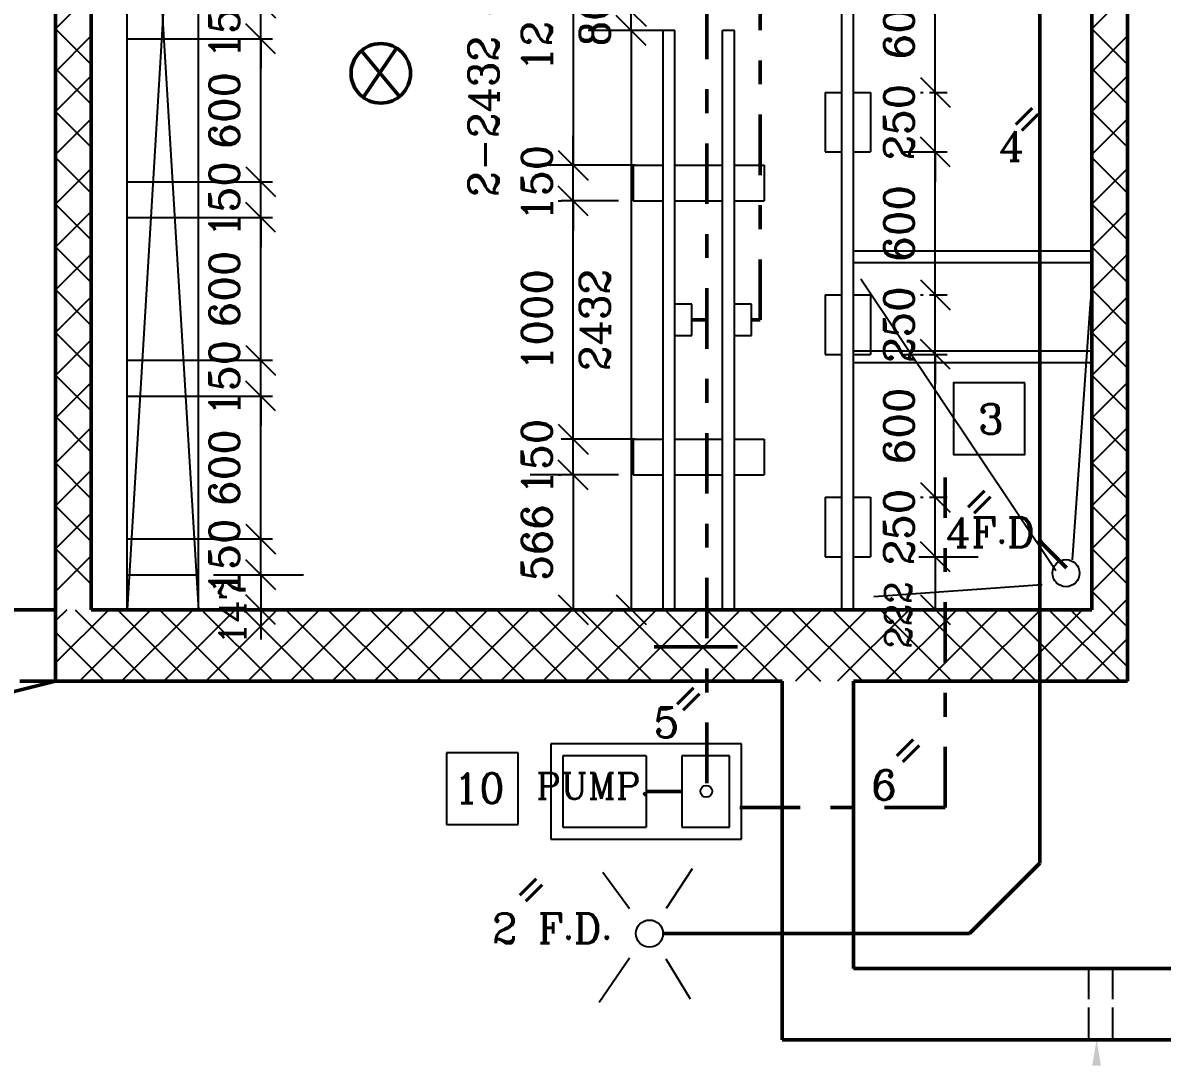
# Model space of a CAD drawing. Header units: inches. Extents: x 14.4 to 65.9, y 4.3 to 68.5.
# Drawn here: x 39.056 to 43.839, y 43.684 to 48.04 of the extents above; entities that cross this region are included whole.
import ezdxf

# ---------------------------------------------------------------- set-up
doc = ezdxf.new("R2010")
doc.units = ezdxf.units.IN
doc.header["$MEASUREMENT"] = 0
doc.linetypes.add('DASHDOT', pattern=[25.4, 12.7, -6.35, 0, -6.35])
for name, color, linetype, lineweight in [('DIMEN', 5, 'Continuous', 25), ('STRUC', 3, 'Continuous', 50), ('UNITS', 7, 'Continuous', 25)]:
    doc.layers.add(name, color=color, linetype=linetype, lineweight=lineweight)
doc.styles.add('ROMANC', font='romanc')
doc.dimstyles.get("Standard").update_dxf_attribs({"dimtxt": 0.125, "dimasz": 0.125, "dimexe": 0.18, "dimexo": 0.0625, "dimgap": 0.09, "dimtad": 1, "dimdec": 4, "dimzin": 0, "dimdsep": 46, "dimtxsty": 'ROMANC', "dimblk": 'OBLIQUE', "dimcen": 0.09, "dimadec": 0, "dimazin": 0, "dimtfac": 1, "dimtdec": 4, "dimtofl": 0, "dimtmove": 0, "dimatfit": 3, "dimfxl": 1, "dimtolj": 1, "dimtzin": 0, "dimarcsym": 1})
doc.dimstyles.new('STATION', dxfattribs={"dimtxt": 0.125, "dimasz": 0.125, "dimexe": 0.18, "dimexo": 0.0625, "dimgap": 0.09, "dimtad": 1, "dimtoh": 1, "dimdec": 4, "dimzin": 0, "dimdsep": 46, "dimtxsty": 'Standard', "dimcen": 0.09, "dimadec": 0, "dimazin": 0, "dimtfac": 1, "dimtdec": 4, "dimtofl": 0, "dimtmove": 2, "dimatfit": 3, "dimfxl": 1, "dimtolj": 1, "dimtzin": 0, "dimarcsym": 0})

# ---------------------------------------------------------------- blocks, each defined once
blk = doc.blocks.new('_Oblique')
at = {"layer": 'STRUC', "color": 0, "lineweight": -2}
blk.add_line((-0.5, -0.5), (0.5, 0.5), dxfattribs=at)
blk = doc.blocks.new('*D45')
at = {"layer": 'DIMEN', "color": 0, "lineweight": -2, "transparency": 16777216}
for p, q in [((40.0546, 48.1224), (40.0546, 48.2474)), ((39.7936, 48.1224), (40.1046, 48.1224)), ((40.0546, 47.9724), (40.0546, 48.1224)), ((39.9921, 47.9724), (40.0046, 47.9724)), ((40.0546, 47.9724), (40.0546, 47.8474))]:
    blk.add_line(p, q, dxfattribs=at)
at = {"layer": 'DIMEN', "color": 0, "lineweight": -2, "transparency": 16777216, "xscale": 0.125, "yscale": 0.125, "zscale": 0.125}
for p, rotation in [((40.0546, 48.1224), 270), ((40.0546, 47.9724), 90)]:
    blk.add_blockref('_Oblique', p, dxfattribs=dict(at, rotation=rotation))
at = {"layer": 'DIMEN', "color": 0, "transparency": 16777216, "insert": (39.9021, 48.0474), "char_height": 0.125, "attachment_point": 5, "rotation": 90, "style": 'ROMANC'}
blk.add_mtext('\\A1;150', dxfattribs=at)
blk = doc.blocks.new('*D47')
at = {"layer": 'DIMEN', "color": 0, "lineweight": -2, "transparency": 16777216}
for p, q in [((40.0546, 47.3724), (40.0546, 47.4974)), ((39.7936, 47.3724), (40.1046, 47.3724)), ((40.0546, 47.2224), (40.0546, 47.3724)), ((39.9921, 47.2224), (40.0046, 47.2224)), ((40.0546, 47.2224), (40.0546, 47.0974))]:
    blk.add_line(p, q, dxfattribs=at)
at = {"layer": 'DIMEN', "color": 0, "lineweight": -2, "transparency": 16777216, "xscale": 0.125, "yscale": 0.125, "zscale": 0.125}
for p, rotation in [((40.0546, 47.3724), 270), ((40.0546, 47.2224), 90)]:
    blk.add_blockref('_Oblique', p, dxfattribs=dict(at, rotation=rotation))
at = {"layer": 'DIMEN', "color": 0, "transparency": 16777216, "insert": (39.9021, 47.2974), "char_height": 0.125, "attachment_point": 5, "rotation": 90, "style": 'ROMANC'}
blk.add_mtext('\\A1;150', dxfattribs=at)
blk = doc.blocks.new('*D48')
at = {"layer": 'DIMEN', "color": 0, "lineweight": -2, "transparency": 16777216}
for p, q in [((39.7936, 47.9724), (40.1046, 47.9724)), ((40.0546, 47.3724), (40.0546, 47.9724)), ((39.9921, 47.3724), (40.0046, 47.3724))]:
    blk.add_line(p, q, dxfattribs=at)
at = {"layer": 'DIMEN', "color": 0, "lineweight": -2, "transparency": 16777216, "xscale": 0.125, "yscale": 0.125, "zscale": 0.125}
for p, rotation in [((40.0546, 47.9724), 90), ((40.0546, 47.3724), 270)]:
    blk.add_blockref('_Oblique', p, dxfattribs=dict(at, rotation=rotation))
at = {"layer": 'DIMEN', "color": 0, "transparency": 16777216, "insert": (39.9021, 47.6724), "char_height": 0.125, "attachment_point": 5, "rotation": 90, "style": 'ROMANC'}
blk.add_mtext('\\A1;600', dxfattribs=at)
blk = doc.blocks.new('*D49')
at = {"layer": 'DIMEN', "color": 0, "lineweight": -2, "transparency": 16777216}
for p, q in [((40.0546, 46.6224), (40.0546, 46.7474)), ((39.7936, 46.6224), (40.1046, 46.6224)), ((40.0546, 46.4724), (40.0546, 46.6224)), ((39.9921, 46.4724), (40.0046, 46.4724)), ((40.0546, 46.4724), (40.0546, 46.3474))]:
    blk.add_line(p, q, dxfattribs=at)
at = {"layer": 'DIMEN', "color": 0, "lineweight": -2, "transparency": 16777216, "xscale": 0.125, "yscale": 0.125, "zscale": 0.125}
for p, rotation in [((40.0546, 46.6224), 270), ((40.0546, 46.4724), 90)]:
    blk.add_blockref('_Oblique', p, dxfattribs=dict(at, rotation=rotation))
at = {"layer": 'DIMEN', "color": 0, "transparency": 16777216, "insert": (39.9021, 46.5474), "char_height": 0.125, "attachment_point": 5, "rotation": 90, "style": 'ROMANC'}
blk.add_mtext('\\A1;150', dxfattribs=at)
blk = doc.blocks.new('*D50')
at = {"layer": 'DIMEN', "color": 0, "lineweight": -2, "transparency": 16777216}
for p, q in [((39.7936, 47.2224), (40.1046, 47.2224)), ((40.0546, 46.6224), (40.0546, 47.2224)), ((39.9921, 46.6224), (40.0046, 46.6224))]:
    blk.add_line(p, q, dxfattribs=at)
at = {"layer": 'DIMEN', "color": 0, "lineweight": -2, "transparency": 16777216, "xscale": 0.125, "yscale": 0.125, "zscale": 0.125}
for p, rotation in [((40.0546, 47.2224), 90), ((40.0546, 46.6224), 270)]:
    blk.add_blockref('_Oblique', p, dxfattribs=dict(at, rotation=rotation))
at = {"layer": 'DIMEN', "color": 0, "transparency": 16777216, "insert": (39.9021, 46.9224), "char_height": 0.125, "attachment_point": 5, "rotation": 90, "style": 'ROMANC'}
blk.add_mtext('\\A1;600', dxfattribs=at)
blk = doc.blocks.new('*D51')
at = {"layer": 'DIMEN', "color": 0, "lineweight": -2, "transparency": 16777216}
for p, q in [((40.0546, 45.8724), (40.0546, 45.9974)), ((39.7936, 45.8724), (40.1046, 45.8724)), ((40.0546, 45.7224), (40.0546, 45.8724)), ((39.9921, 45.7224), (40.0046, 45.7224)), ((40.0546, 45.7224), (40.0546, 45.5974))]:
    blk.add_line(p, q, dxfattribs=at)
at = {"layer": 'DIMEN', "color": 0, "lineweight": -2, "transparency": 16777216, "xscale": 0.125, "yscale": 0.125, "zscale": 0.125}
for p, rotation in [((40.0546, 45.8724), 270), ((40.0546, 45.7224), 90)]:
    blk.add_blockref('_Oblique', p, dxfattribs=dict(at, rotation=rotation))
at = {"layer": 'DIMEN', "color": 0, "transparency": 16777216, "insert": (39.9021, 45.7974), "char_height": 0.125, "attachment_point": 5, "rotation": 90, "style": 'ROMANC'}
blk.add_mtext('\\A1;150', dxfattribs=at)
blk = doc.blocks.new('*D52')
at = {"layer": 'DIMEN', "color": 0, "lineweight": -2, "transparency": 16777216}
for p, q in [((39.7936, 46.4724), (40.1046, 46.4724)), ((40.0546, 45.8724), (40.0546, 46.4724)), ((39.9921, 45.8724), (40.0046, 45.8724))]:
    blk.add_line(p, q, dxfattribs=at)
at = {"layer": 'DIMEN', "color": 0, "lineweight": -2, "transparency": 16777216, "xscale": 0.125, "yscale": 0.125, "zscale": 0.125}
for p, rotation in [((40.0546, 46.4724), 90), ((40.0546, 45.8724), 270)]:
    blk.add_blockref('_Oblique', p, dxfattribs=dict(at, rotation=rotation))
at = {"layer": 'DIMEN', "color": 0, "transparency": 16777216, "insert": (39.9021, 46.1724), "char_height": 0.125, "attachment_point": 5, "rotation": 90, "style": 'ROMANC'}
blk.add_mtext('\\A1;600', dxfattribs=at)
blk = doc.blocks.new('*D53')
at = {"layer": 'DIMEN', "color": 0, "lineweight": -2, "transparency": 16777216}
for p, q in [((40.0546, 45.7224), (40.0546, 45.8474)), ((39.8561, 45.7224), (40.2346, 45.7224)), ((40.0546, 45.7224), (40.0546, 45.5754)), ((39.8561, 45.5754), (40.2346, 45.5754)), ((40.0546, 45.5754), (40.0546, 45.4504))]:
    blk.add_line(p, q, dxfattribs=at)
at = {"layer": 'DIMEN', "color": 0, "lineweight": -2, "transparency": 16777216, "xscale": 0.125, "yscale": 0.125, "zscale": 0.125}
for p, rotation in [((40.0546, 45.7224), 270), ((40.0546, 45.5754), 90)]:
    blk.add_blockref('_Oblique', p, dxfattribs=dict(at, rotation=rotation))
blk = doc.blocks.new('*D58')
at = {"layer": 'DIMEN', "color": 0, "lineweight": -2, "transparency": 16777216}
for p, q in [((42.754, 48.3474), (42.936, 48.3474)), ((42.886, 47.7474), (42.886, 48.3474)), ((42.8235, 47.7474), (42.836, 47.7474))]:
    blk.add_line(p, q, dxfattribs=at)
at = {"layer": 'DIMEN', "color": 0, "lineweight": -2, "transparency": 16777216, "xscale": 0.125, "yscale": 0.125, "zscale": 0.125}
for p, rotation in [((42.886, 48.3474), 90), ((42.886, 47.7474), 270)]:
    blk.add_blockref('_Oblique', p, dxfattribs=dict(at, rotation=rotation))
at = {"layer": 'DIMEN', "color": 0, "transparency": 16777216, "insert": (42.7335, 48.0474), "char_height": 0.125, "attachment_point": 5, "rotation": 90, "style": 'ROMANC'}
blk.add_mtext('\\A1;600', dxfattribs=at)
blk = doc.blocks.new('*D60')
at = {"layer": 'DIMEN', "color": 0, "lineweight": -2, "transparency": 16777216}
for p, q in [((42.754, 47.4974), (42.936, 47.4974)), ((42.886, 46.8974), (42.886, 47.4974)), ((42.8235, 46.8974), (42.836, 46.8974))]:
    blk.add_line(p, q, dxfattribs=at)
at = {"layer": 'DIMEN', "color": 0, "lineweight": -2, "transparency": 16777216, "xscale": 0.125, "yscale": 0.125, "zscale": 0.125}
for p, rotation in [((42.886, 47.4974), 90), ((42.886, 46.8974), 270)]:
    blk.add_blockref('_Oblique', p, dxfattribs=dict(at, rotation=rotation))
at = {"layer": 'DIMEN', "color": 0, "transparency": 16777216, "insert": (42.7335, 47.1974), "char_height": 0.125, "attachment_point": 5, "rotation": 90, "style": 'ROMANC'}
blk.add_mtext('\\A1;600', dxfattribs=at)
blk = doc.blocks.new('*D61')
at = {"layer": 'DIMEN', "color": 0, "lineweight": -2, "transparency": 16777216}
for p, q in [((42.886, 47.7474), (42.886, 47.8724)), ((42.8623, 47.7474), (42.936, 47.7474)), ((42.886, 47.4974), (42.886, 47.7474)), ((42.8235, 47.4974), (42.836, 47.4974)), ((42.886, 47.4974), (42.886, 47.3724))]:
    blk.add_line(p, q, dxfattribs=at)
at = {"layer": 'DIMEN', "color": 0, "lineweight": -2, "transparency": 16777216, "xscale": 0.125, "yscale": 0.125, "zscale": 0.125}
for p, rotation in [((42.886, 47.7474), 270), ((42.886, 47.4974), 90)]:
    blk.add_blockref('_Oblique', p, dxfattribs=dict(at, rotation=rotation))
at = {"layer": 'DIMEN', "color": 0, "transparency": 16777216, "insert": (42.7335, 47.6224), "char_height": 0.125, "attachment_point": 5, "rotation": 90, "style": 'ROMANC'}
blk.add_mtext('\\A1;250', dxfattribs=at)
blk = doc.blocks.new('*D62')
at = {"layer": 'DIMEN', "color": 0, "lineweight": -2, "transparency": 16777216}
for p, q in [((42.754, 46.6474), (42.936, 46.6474)), ((42.886, 46.0474), (42.886, 46.6474)), ((42.8235, 46.0474), (42.836, 46.0474))]:
    blk.add_line(p, q, dxfattribs=at)
at = {"layer": 'DIMEN', "color": 0, "lineweight": -2, "transparency": 16777216, "xscale": 0.125, "yscale": 0.125, "zscale": 0.125}
for p, rotation in [((42.886, 46.6474), 90), ((42.886, 46.0474), 270)]:
    blk.add_blockref('_Oblique', p, dxfattribs=dict(at, rotation=rotation))
at = {"layer": 'DIMEN', "color": 0, "transparency": 16777216, "insert": (42.7335, 46.3474), "char_height": 0.125, "attachment_point": 5, "rotation": 90, "style": 'ROMANC'}
blk.add_mtext('\\A1;600', dxfattribs=at)
blk = doc.blocks.new('*D63')
at = {"layer": 'DIMEN', "color": 0, "lineweight": -2, "transparency": 16777216}
for p, q in [((42.886, 46.8974), (42.886, 47.0224)), ((42.8623, 46.8974), (42.936, 46.8974)), ((42.886, 46.6474), (42.886, 46.8974)), ((42.8235, 46.6474), (42.836, 46.6474)), ((42.886, 46.6474), (42.886, 46.5224))]:
    blk.add_line(p, q, dxfattribs=at)
at = {"layer": 'DIMEN', "color": 0, "lineweight": -2, "transparency": 16777216, "xscale": 0.125, "yscale": 0.125, "zscale": 0.125}
for p, rotation in [((42.886, 46.8974), 270), ((42.886, 46.6474), 90)]:
    blk.add_blockref('_Oblique', p, dxfattribs=dict(at, rotation=rotation))
at = {"layer": 'DIMEN', "color": 0, "transparency": 16777216, "insert": (42.7335, 46.7724), "char_height": 0.125, "attachment_point": 5, "rotation": 90, "style": 'ROMANC'}
blk.add_mtext('\\A1;250', dxfattribs=at)
blk = doc.blocks.new('*D64')
at = {"layer": 'DIMEN', "color": 0, "lineweight": -2, "transparency": 16777216}
for p, q in [((42.886, 46.0474), (42.886, 46.1724)), ((42.8623, 46.0474), (42.936, 46.0474)), ((42.886, 45.7974), (42.886, 46.0474)), ((42.8235, 45.7974), (42.836, 45.7974)), ((42.886, 45.7974), (42.886, 45.6724))]:
    blk.add_line(p, q, dxfattribs=at)
at = {"layer": 'DIMEN', "color": 0, "lineweight": -2, "transparency": 16777216, "xscale": 0.125, "yscale": 0.125, "zscale": 0.125}
for p, rotation in [((42.886, 46.0474), 270), ((42.886, 45.7974), 90)]:
    blk.add_blockref('_Oblique', p, dxfattribs=dict(at, rotation=rotation))
at = {"layer": 'DIMEN', "color": 0, "transparency": 16777216, "insert": (42.7335, 45.9224), "char_height": 0.125, "attachment_point": 5, "rotation": 90, "style": 'ROMANC'}
blk.add_mtext('\\A1;250', dxfattribs=at)
blk = doc.blocks.new('*D66')
at = {"layer": 'DIMEN', "color": 0, "lineweight": -2, "transparency": 16777216}
for p, q in [((42.8165, 45.7974), (43.066, 45.7974)), ((42.886, 45.7974), (42.886, 45.5754)), ((42.7465, 45.5754), (43.066, 45.5754))]:
    blk.add_line(p, q, dxfattribs=at)
at = {"layer": 'DIMEN', "color": 0, "lineweight": -2, "transparency": 16777216, "xscale": 0.125, "yscale": 0.125, "zscale": 0.125}
for p, rotation in [((42.886, 45.7974), 90), ((42.886, 45.5754), 270)]:
    blk.add_blockref('_Oblique', p, dxfattribs=dict(at, rotation=rotation))
blk = doc.blocks.new('*D67')
at = {"layer": 'DIMEN', "color": 0, "lineweight": -2, "transparency": 16777216}
for p, q in [((41.5561, 47.2914), (41.3163, 47.2914)), ((41.3663, 46.2914), (41.3663, 47.2914)), ((41.5561, 46.2914), (41.3163, 46.2914))]:
    blk.add_line(p, q, dxfattribs=at)
at = {"layer": 'DIMEN', "color": 0, "lineweight": -2, "transparency": 16777216, "xscale": 0.125, "yscale": 0.125, "zscale": 0.125}
for p, rotation in [((41.3663, 47.2914), 90), ((41.3663, 46.2914), 270)]:
    blk.add_blockref('_Oblique', p, dxfattribs=dict(at, rotation=rotation))
at = {"layer": 'DIMEN', "color": 0, "transparency": 16777216, "insert": (41.2138, 46.7914), "char_height": 0.125, "attachment_point": 5, "rotation": 90, "style": 'ROMANC'}
blk.add_mtext('\\A1;1000', dxfattribs=at)
blk = doc.blocks.new('*D69')
at = {"layer": 'DIMEN', "color": 0, "lineweight": -2, "transparency": 16777216}
for p, q in [((41.3663, 47.4414), (41.3663, 47.5664)), ((41.6272, 47.4414), (41.3163, 47.4414)), ((41.3663, 47.2914), (41.3663, 47.4414)), ((41.3038, 47.2914), (41.3163, 47.2914)), ((41.3663, 47.2914), (41.3663, 47.1664))]:
    blk.add_line(p, q, dxfattribs=at)
at = {"layer": 'DIMEN', "color": 0, "lineweight": -2, "transparency": 16777216, "xscale": 0.125, "yscale": 0.125, "zscale": 0.125}
for p, rotation in [((41.3663, 47.4414), 270), ((41.3663, 47.2914), 90)]:
    blk.add_blockref('_Oblique', p, dxfattribs=dict(at, rotation=rotation))
at = {"layer": 'DIMEN', "color": 0, "transparency": 16777216, "insert": (41.2138, 47.3664), "char_height": 0.125, "attachment_point": 5, "rotation": 90, "style": 'ROMANC'}
blk.add_mtext('\\A1;150', dxfattribs=at)
blk = doc.blocks.new('*D70')
at = {"layer": 'DIMEN', "color": 0, "lineweight": -2, "transparency": 16777216}
for p, q in [((41.3663, 46.2914), (41.3663, 46.4164)), ((41.6272, 46.2914), (41.3163, 46.2914)), ((41.3663, 46.1414), (41.3663, 46.2914)), ((41.3038, 46.1414), (41.3163, 46.1414)), ((41.3663, 46.1414), (41.3663, 46.0164))]:
    blk.add_line(p, q, dxfattribs=at)
at = {"layer": 'DIMEN', "color": 0, "lineweight": -2, "transparency": 16777216, "xscale": 0.125, "yscale": 0.125, "zscale": 0.125}
for p, rotation in [((41.3663, 46.2914), 270), ((41.3663, 46.1414), 90)]:
    blk.add_blockref('_Oblique', p, dxfattribs=dict(at, rotation=rotation))
at = {"layer": 'DIMEN', "color": 0, "transparency": 16777216, "insert": (41.2138, 46.2164), "char_height": 0.125, "attachment_point": 5, "rotation": 90, "style": 'ROMANC'}
blk.add_mtext('\\A1;150', dxfattribs=at)
blk = doc.blocks.new('*D72')
at = {"layer": 'DIMEN', "color": 0, "lineweight": -2, "transparency": 16777216}
for p, q in [((41.5561, 46.1414), (41.1863, 46.1414)), ((41.3663, 46.1414), (41.3663, 45.5754)), ((41.4455, 45.5754), (41.1863, 45.5754))]:
    blk.add_line(p, q, dxfattribs=at)
at = {"layer": 'DIMEN', "color": 0, "lineweight": -2, "transparency": 16777216, "xscale": 0.125, "yscale": 0.125, "zscale": 0.125}
for p, rotation in [((41.3663, 46.1414), 90), ((41.3663, 45.5754), 270)]:
    blk.add_blockref('_Oblique', p, dxfattribs=dict(at, rotation=rotation))
at = {"layer": 'DIMEN', "color": 0, "transparency": 16777216, "insert": (41.2138, 45.8584), "char_height": 0.125, "attachment_point": 5, "rotation": 90, "style": 'ROMANC'}
blk.add_mtext('\\A1;566', dxfattribs=at)
blk = doc.blocks.new('*D77')
at = {"layer": 'DIMEN', "color": 0, "lineweight": -2, "transparency": 16777216}
for p, q in [((41.5561, 48.6534), (41.1863, 48.6534)), ((41.3663, 48.6534), (41.3663, 47.4414)), ((41.5561, 47.4414), (41.1863, 47.4414))]:
    blk.add_line(p, q, dxfattribs=at)
at = {"layer": 'DIMEN', "color": 0, "lineweight": -2, "transparency": 16777216, "xscale": 0.125, "yscale": 0.125, "zscale": 0.125}
for p, rotation in [((41.3663, 48.6534), 90), ((41.3663, 47.4414), 270)]:
    blk.add_blockref('_Oblique', p, dxfattribs=dict(at, rotation=rotation))
at = {"layer": 'DIMEN', "color": 0, "transparency": 16777216, "insert": (41.2138, 48.0474), "char_height": 0.125, "attachment_point": 5, "rotation": 90, "style": 'ROMANC'}
blk.add_mtext('\\A1;1212', dxfattribs=at)
blk = doc.blocks.new('*D78')
at = {"layer": 'DIMEN', "color": 0, "lineweight": -2, "transparency": 16777216}
for p, q in [((41.7436, 50.5194), (41.4297, 50.5194)), ((41.6097, 50.5194), (41.6097, 48.0874)), ((41.7436, 48.0874), (41.4297, 48.0874))]:
    blk.add_line(p, q, dxfattribs=at)
at = {"layer": 'DIMEN', "color": 0, "lineweight": -2, "transparency": 16777216, "xscale": 0.125, "yscale": 0.125, "zscale": 0.125}
for p, rotation in [((41.6097, 50.5194), 90), ((41.6097, 48.0874), 270)]:
    blk.add_blockref('_Oblique', p, dxfattribs=dict(at, rotation=rotation))
at = {"layer": 'DIMEN', "color": 0, "transparency": 16777216, "insert": (41.4572, 49.3034), "char_height": 0.125, "attachment_point": 5, "rotation": 90, "style": 'ROMANC'}
blk.add_mtext('\\A1;2432', dxfattribs=at)
blk = doc.blocks.new('*D73')
at = {"layer": 'DIMEN', "color": 0, "lineweight": -2, "transparency": 16777216}
for p, q in [((41.7436, 48.0074), (41.4297, 48.0074)), ((41.6097, 48.0074), (41.6097, 45.5754)), ((41.7436, 45.5754), (41.4297, 45.5754))]:
    blk.add_line(p, q, dxfattribs=at)
at = {"layer": 'DIMEN', "color": 0, "lineweight": -2, "transparency": 16777216, "xscale": 0.125, "yscale": 0.125, "zscale": 0.125}
for p, rotation in [((41.6097, 48.0074), 90), ((41.6097, 45.5754), 270)]:
    blk.add_blockref('_Oblique', p, dxfattribs=dict(at, rotation=rotation))
at = {"layer": 'DIMEN', "color": 0, "transparency": 16777216, "insert": (41.4572, 46.7914), "char_height": 0.125, "attachment_point": 5, "rotation": 90, "style": 'ROMANC'}
blk.add_mtext('\\A1;2432', dxfattribs=at)
blk = doc.blocks.new('*D74')
at = {"layer": 'DIMEN', "color": 0, "lineweight": -2, "transparency": 16777216}
for p, q in [((41.6097, 48.0874), (41.6097, 48.2124)), ((41.5472, 48.0874), (41.4297, 48.0874)), ((41.6097, 48.0074), (41.6097, 48.0874)), ((41.5472, 48.0074), (41.4297, 48.0074)), ((41.6097, 48.0074), (41.6097, 47.8824))]:
    blk.add_line(p, q, dxfattribs=at)
at = {"layer": 'DIMEN', "color": 0, "lineweight": -2, "transparency": 16777216, "xscale": 0.125, "yscale": 0.125, "zscale": 0.125}
for p, rotation in [((41.6097, 48.0874), 270), ((41.6097, 48.0074), 90)]:
    blk.add_blockref('_Oblique', p, dxfattribs=dict(at, rotation=rotation))
at = {"layer": 'DIMEN', "color": 0, "transparency": 16777216, "insert": (41.4572, 48.0474), "char_height": 0.125, "attachment_point": 5, "rotation": 90, "style": 'ROMANC'}
blk.add_mtext('\\A1;80', dxfattribs=at)

msp = doc.modelspace()

# ---------------------------------------------------------------- linework, layer by layer
for p, q in [((41.13492, 44.97417), (40.83492, 44.97417)), ((40.83492, 44.97417), (40.83492, 44.67417)), ((41.13492, 44.67417), (41.13492, 44.97417)), ((40.83492, 44.67417), (41.13492, 44.67417))]:
    msp.add_line(p, q)
at = {"layer": 'DIMEN'}
for p, q in [((43.5294, 44.06941), (43.5294, 43.93994)), ((43.6294, 44.06941), (43.6294, 43.93994)), ((43.5294, 43.90529), (43.5294, 43.76941)), ((43.6294, 43.90529), (43.6294, 43.76941))]:
    msp.add_line(p, q, dxfattribs=at)
at = {"layer": 'DIMEN', "color": 5}
msp.add_solid([(43.54489, 43.66091), (43.58155, 43.66091), (43.56322, 43.77091)], dxfattribs=at)
at = {"layer": 'STRUC'}
for p, q in [((39.1936, 45.57541), (39.1936, 50.51941)), ((39.3436, 45.57541), (39.3436, 50.51941)), ((43.5436, 45.57541), (43.5436, 50.51941)), ((43.6936, 45.27541), (43.6936, 50.51941)), ((41.86463, 46.79244), (41.92759, 46.79244)), ((42.15108, 46.79244), (42.11463, 46.79244)), ((33.3936, 45.57541), (39.1936, 45.57541)), ((39.3436, 45.57541), (43.5436, 45.57541)), ((42.0567, 45.42007), (41.7067, 45.42007)), ((39.1936, 45.27541), (38.31386, 45.05539)), ((39.0436, 45.27541), (42.2436, 45.27541)), ((42.2436, 45.27541), (42.2436, 43.76941)), ((42.5436, 45.27541), (42.5436, 44.06941)), ((42.5436, 45.27541), (43.6936, 45.27541)), ((42.5436, 44.06941), (45.0436, 44.06941)), ((42.2436, 43.76941), (47.8436, 43.76941))]:
    msp.add_line(p, q, dxfattribs=at)
at = {"layer": 'STRUC', "linetype": 'DASHDOT', "ltscale": 0.02}
for p, q in [((41.92759, 44.84722), (41.92759, 49.30444)), ((42.15108, 46.79244), (42.15108, 49.30444)), ((42.92718, 44.74524), (42.92718, 46.13066)), ((42.92718, 44.74524), (41.94565, 44.74524))]:
    msp.add_line(p, q, dxfattribs=at)
at = {"layer": 'STRUC', "linetype": 'Continuous'}
msp.add_line((39.1936, 45.27541), (39.1936, 45.57541), dxfattribs=at)
at = {"layer": 'STRUC', "linetype": 'Continuous', "lineweight": 50, "ltscale": 0.02}
msp.add_line((43.03033, 44.2166), (41.74329, 44.2166), dxfattribs=at)
at = {"layer": 'UNITS', "color": 3, "lineweight": 50}
for p, q in [((43.3254, 51.83686), (43.3254, 44.51168)), ((40.47722, 47.9221), (40.6371, 47.72996)), ((40.62521, 47.93327), (40.48531, 47.72625)), ((43.43703, 45.75097), (43.3254, 45.86259)), ((41.67299, 44.81178), (41.82299, 44.81178)), ((43.03033, 44.2166), (43.3254, 44.51168))]:
    msp.add_line(p, q, dxfattribs=at)
at = {"layer": 'UNITS'}
for p, q in [((39.4936, 45.57541), (39.4936, 50.51941)), ((39.7936, 50.51941), (39.4936, 45.57541)), ((39.4936, 50.51941), (39.7936, 45.57541)), ((39.4936, 50.51941), (39.7936, 45.57541)), ((39.7936, 50.51941), (39.4936, 45.57541)), ((39.7936, 45.57541), (39.7936, 50.51941)), ((42.4936, 45.57541), (42.4936, 50.51941)), ((42.4936, 45.57541), (42.4936, 50.51941)), ((42.5436, 45.57541), (42.5436, 50.51941)), ((39.4936, 47.97241), (39.7936, 47.97241)), ((41.7936, 48.00741), (41.7436, 48.00741)), ((41.7436, 45.57541), (41.7436, 48.00741)), ((41.7936, 45.57541), (41.7936, 48.00741)), ((42.0436, 48.00741), (41.9936, 48.00741)), ((41.9936, 45.57541), (41.9936, 48.00741)), ((42.0436, 45.57541), (42.0436, 48.00741)), ((42.4236, 47.74741), (42.4236, 47.49741)), ((42.4236, 47.74741), (42.4936, 47.74741)), ((42.5436, 47.74741), (42.6136, 47.74741)), ((42.6136, 47.74741), (42.6136, 47.49741)), ((42.4236, 47.49741), (42.4936, 47.49741)), ((42.5436, 47.49741), (42.6136, 47.49741)), ((41.6186, 47.44141), (41.6186, 47.29141)), ((41.6186, 47.44141), (41.7436, 47.44141)), ((41.7936, 47.44141), (41.9936, 47.44141)), ((42.0436, 47.44141), (42.1686, 47.44141)), ((42.1686, 47.44141), (42.1686, 47.29141)), ((39.4936, 47.37241), (39.7936, 47.37241)), ((41.6186, 47.29141), (41.7436, 47.29141)), ((41.7936, 47.29141), (41.9936, 47.29141)), ((42.0436, 47.29141), (42.1686, 47.29141)), ((39.4936, 47.22241), (39.7936, 47.22241)), ((43.5436, 47.08141), (42.5436, 47.08141)), ((43.5436, 47.03141), (42.5436, 47.03141)), ((42.4236, 46.89741), (42.4236, 46.64741)), ((42.4236, 46.89741), (42.4936, 46.89741)), ((42.5436, 46.89741), (42.6136, 46.89741)), ((42.6136, 46.89741), (42.6136, 46.64741)), ((41.86463, 46.85833), (41.7936, 46.85833)), ((41.86463, 46.72655), (41.86463, 46.85833)), ((42.11463, 46.85833), (42.0436, 46.85833)), ((42.11463, 46.72655), (42.11463, 46.85833)), ((41.7936, 46.72655), (41.86463, 46.72655)), ((42.0436, 46.72655), (42.11463, 46.72655)), ((42.4236, 46.64741), (42.4936, 46.64741)), ((43.5436, 46.66135), (42.5436, 46.66135)), ((42.5436, 46.64741), (42.6136, 46.64741)), ((39.4936, 46.62241), (39.7936, 46.62241)), ((43.5436, 46.61135), (42.5436, 46.61135)), ((39.4936, 46.47241), (39.7936, 46.47241)), ((41.6186, 46.29141), (41.6186, 46.14141)), ((41.6186, 46.29141), (41.7436, 46.29141)), ((41.7936, 46.29141), (41.9936, 46.29141)), ((42.0436, 46.29141), (42.1686, 46.29141)), ((42.1686, 46.29141), (42.1686, 46.14141)), ((41.6186, 46.14141), (41.7436, 46.14141)), ((41.7936, 46.14141), (41.9936, 46.14141)), ((42.0436, 46.14141), (42.1686, 46.14141)), ((42.4236, 46.04741), (42.4236, 45.79741)), ((42.4236, 46.04741), (42.4936, 46.04741)), ((42.5436, 46.04741), (42.6136, 46.04741)), ((42.6136, 46.04741), (42.6136, 45.79741)), ((39.4936, 45.87241), (39.7936, 45.87241)), ((42.4236, 45.79741), (42.4936, 45.79741)), ((42.5436, 45.79741), (42.6136, 45.79741)), ((39.4936, 45.72241), (39.7936, 45.72241)), ((42.07299, 45.01178), (41.27299, 45.01178)), ((41.27299, 45.01178), (41.27299, 44.61178)), ((42.07299, 44.61178), (42.07299, 45.01178)), ((41.67299, 44.96178), (41.32299, 44.96178)), ((41.32299, 44.96178), (41.32299, 44.66178)), ((41.67299, 44.96178), (41.67299, 44.66178)), ((42.02299, 44.96178), (41.82299, 44.96178)), ((41.82299, 44.96178), (41.82299, 44.66178)), ((42.02299, 44.66178), (42.02299, 44.96178)), ((41.32299, 44.66178), (41.67299, 44.66178)), ((41.82299, 44.66178), (42.02299, 44.66178)), ((41.27299, 44.61178), (42.07299, 44.61178))]:
    msp.add_line(p, q, dxfattribs=at)
at = {"layer": 'UNITS', "color": 5, "lineweight": 25}
for p, q in [((39.19311, 48.01374), (39.34311, 48.16374)), ((43.54311, 48.01374), (43.69311, 48.16374)), ((39.34311, 47.86472), (39.19311, 48.01472)), ((39.19311, 47.83413), (39.34311, 47.98413)), ((43.69311, 47.86472), (43.54311, 48.01472)), ((43.54311, 47.83413), (43.69311, 47.98413)), ((39.34311, 47.69723), (39.19311, 47.84723)), ((43.69311, 47.69723), (43.54311, 47.84723)), ((39.19311, 47.66664), (39.34311, 47.81664)), ((43.54311, 47.66664), (43.69311, 47.81664)), ((39.34311, 47.51763), (39.19311, 47.66763)), ((39.19311, 47.48704), (39.34311, 47.63704)), ((43.69311, 47.51763), (43.54311, 47.66763)), ((43.54311, 47.48704), (43.69311, 47.63704)), ((39.34311, 47.32449), (39.19311, 47.47449)), ((43.69311, 47.32449), (43.54311, 47.47449)), ((39.19311, 47.27745), (39.34311, 47.42745)), ((43.54311, 47.27745), (43.69311, 47.42745)), ((39.34311, 47.12843), (39.19311, 47.27843)), ((43.69311, 47.12843), (43.54311, 47.27843)), ((39.19311, 47.09784), (39.34311, 47.24784)), ((43.54311, 47.09784), (43.69311, 47.24784)), ((39.34311, 46.94883), (39.19311, 47.09883)), ((39.19311, 46.91824), (39.34311, 47.06824)), ((43.69311, 46.94883), (43.54311, 47.09883)), ((43.54311, 46.91824), (43.69311, 47.06824)), ((39.34311, 46.76922), (39.19311, 46.91922)), ((43.69311, 46.76922), (43.54311, 46.91922)), ((39.19311, 46.73863), (39.34311, 46.88863)), ((43.54311, 46.73863), (43.69311, 46.88863)), ((39.34311, 46.58962), (39.19311, 46.73962)), ((43.69311, 46.58962), (43.54311, 46.73962)), ((39.19311, 46.55903), (39.34311, 46.70903)), ((43.54311, 46.55903), (43.69311, 46.70903)), ((39.34311, 46.41001), (39.19311, 46.56001)), ((43.69311, 46.41001), (43.54311, 46.56001)), ((39.19311, 46.37942), (39.34311, 46.52942)), ((43.54311, 46.37942), (43.69311, 46.52942)), ((39.34311, 46.23747), (39.19311, 46.38747)), ((43.69311, 46.23747), (43.54311, 46.38747)), ((39.19311, 46.19043), (39.34311, 46.34043)), ((43.54311, 46.19043), (43.69311, 46.34043)), ((39.34311, 46.04142), (39.19311, 46.19142)), ((39.19311, 46.01083), (39.34311, 46.16083)), ((43.69311, 46.04142), (43.54311, 46.19142)), ((43.54311, 46.01083), (43.69311, 46.16083)), ((39.34311, 45.86181), (39.19311, 46.01181)), ((43.6936, 45.86181), (43.5436, 46.01181)), ((39.19311, 45.83122), (39.34311, 45.98122)), ((43.5436, 45.83122), (43.6936, 45.98122)), ((39.34311, 45.68221), (39.19311, 45.83221)), ((43.6936, 45.68221), (43.5436, 45.83221)), ((39.19311, 45.65162), (39.34311, 45.80162)), ((43.5436, 45.65162), (43.6936, 45.80162)), ((43.6936, 45.5026), (43.5436, 45.6526)), ((43.6936, 45.33511), (43.45331, 45.57541)), ((43.51449, 45.27541), (43.6936, 45.45452))]:
    msp.add_line(p, q, dxfattribs=at)
at = {"layer": 'UNITS', "color": 7}
for p, q in [((43.39154, 45.73839), (42.57434, 46.9629)), ((43.46238, 45.78485), (43.53909, 46.8774)), ((43.33493, 45.6802), (42.62826, 45.62986)), ((41.75798, 44.32206), (41.86669, 44.48834)), ((41.60299, 44.3197), (41.49069, 44.47265)), ((41.60299, 44.11173), (41.47525, 43.92595)), ((41.75552, 44.10906), (41.8571, 43.94165))]:
    msp.add_line(p, q, dxfattribs=at)
at = {"layer": 'UNITS', "color": 5}
for p, q in [((43.6941, 45.62285), (43.34665, 45.27541)), ((39.2405, 45.57541), (39.1936, 45.52852)), ((39.41727, 45.57541), (39.1936, 45.35174)), ((39.27636, 45.57541), (39.57636, 45.27541)), ((39.59405, 45.57541), (39.29405, 45.27541)), ((39.45314, 45.57541), (39.75314, 45.27541)), ((39.77083, 45.57541), (39.47083, 45.27541)), ((39.62992, 45.57541), (39.92992, 45.27541)), ((39.9476, 45.57541), (39.6476, 45.27541)), ((39.80669, 45.57541), (40.10669, 45.27541)), ((40.12438, 45.57541), (39.82438, 45.27541)), ((39.98347, 45.57541), (40.28347, 45.27541)), ((40.30116, 45.57541), (40.00116, 45.27541)), ((40.16025, 45.57541), (40.46025, 45.27541)), ((40.47793, 45.57541), (40.17793, 45.27541)), ((40.33702, 45.57541), (40.63702, 45.27541)), ((40.65471, 45.57541), (40.35471, 45.27541)), ((40.5138, 45.57541), (40.8138, 45.27541)), ((40.83149, 45.57541), (40.53149, 45.27541)), ((40.69058, 45.57541), (40.99058, 45.27541)), ((41.00826, 45.57541), (40.70826, 45.27541)), ((40.86735, 45.57541), (41.16735, 45.27541)), ((41.18504, 45.57541), (40.88504, 45.27541)), ((41.04413, 45.57541), (41.34413, 45.27541)), ((41.36182, 45.57541), (41.06182, 45.27541)), ((41.22091, 45.57541), (41.52091, 45.27541)), ((41.53859, 45.57541), (41.23859, 45.27541)), ((41.39768, 45.57541), (41.69768, 45.27541)), ((41.71537, 45.57541), (41.41537, 45.27541)), ((41.57446, 45.57541), (41.87446, 45.27541)), ((41.89215, 45.57541), (41.59215, 45.27541)), ((41.75124, 45.57541), (42.05124, 45.27541)), ((42.06892, 45.57541), (41.76892, 45.27541)), ((41.92801, 45.57541), (42.22801, 45.27541)), ((42.2457, 45.57541), (41.9457, 45.27541)), ((42.10479, 45.57541), (42.40479, 45.27541)), ((42.4102, 45.57541), (42.1102, 45.27541)), ((42.28157, 45.57541), (42.58157, 45.27541)), ((42.5936, 45.56976), (42.29925, 45.27541)), ((42.4533, 45.57541), (42.7533, 45.27541)), ((42.77603, 45.57541), (42.47603, 45.27541)), ((42.65632, 45.57541), (42.95632, 45.27541)), ((42.97604, 45.57541), (42.67604, 45.27541)), ((42.8331, 45.57541), (43.1331, 45.27541)), ((43.15078, 45.57541), (42.85078, 45.27541)), ((43.00987, 45.57541), (43.30987, 45.27541)), ((43.32756, 45.57541), (43.02756, 45.27541)), ((43.18665, 45.57541), (43.48665, 45.27541)), ((43.50434, 45.57541), (43.20434, 45.27541)), ((43.36343, 45.57541), (43.66343, 45.27541)), ((39.1936, 45.48139), (39.39959, 45.27541))]:
    msp.add_line(p, q, dxfattribs=at)
at = {"layer": 'UNITS'}
msp.add_lwpolyline([(43.26237, 46.52726), (42.96237, 46.52726), (42.96237, 46.22726), (43.26237, 46.22726)], close=True, dxfattribs=at)
at = {"layer": 'UNITS', "color": 3, "lineweight": 50}
msp.add_circle((40.55879, 47.82738), 0.125, dxfattribs=at)
at = {"layer": 'UNITS', "color": 7}
for centre in [(43.43502, 45.72888), (41.68654, 44.21572)]:
    msp.add_circle(centre, 0.05675, dxfattribs=at)
at = {"layer": 'UNITS'}
msp.add_circle((41.92512, 44.81284), 0.025, dxfattribs=at)

# ---------------------------------------------------------------- texts
at = {"layer": 'DIMEN', "style": 'ROMANC'}
for s, height, rotation, p in [('2-2432 4944', 0.125, 90, (41.05238, 47.30888)), ('=', 0.125, 45, (43.25943, 47.54725)), ('=', 0.125, 45, (43.05939, 45.94052)), ('147', 0.11, 90, (39.99066, 45.42706)), ('222', 0.11, 90, (42.78613, 45.41177)), ('=', 0.125, 45, (41.83836, 45.11355)), ('=', 0.125, 45, (42.76058, 44.89606)), ('=', 0.125, 45, (41.17782, 44.31166))]:
    msp.add_text(s, height=height, rotation=rotation, dxfattribs=at).set_placement(p)
at = {"layer": 'DIMEN', "color": 5, "style": 'ROMANC'}
msp.add_text('4', height=0.125, dxfattribs=at).set_placement((43.1529, 47.46025))
at = {"layer": 'DIMEN', "style": 'ROMANC'}
for s, p in [('4F.D.', (42.92985, 45.83756)), ('5', (41.70479, 45.03916)), ('6', (42.61791, 44.77668)), ('2 F.D.', (41.02527, 44.17491))]:
    msp.add_text(s, height=0.125, dxfattribs=at).set_placement(p)
at = {"layer": 'UNITS', "style": 'ROMANC'}
for s, height, p in [('3', 0.125, (43.06607, 46.31355)), ('10', 0.125, (40.86461, 44.76365)), ('PUMP.', 0.11, (41.21087, 44.7809))]:
    msp.add_text(s, height=height, dxfattribs=at).set_placement(p)

# ---------------------------------------------------------------- dimensions: what is measured, and where the dimension line sits
at = {"layer": 'DIMEN'}
for base, p1, p2, angle, text, dimstyle, override, picture, middle in [((41.60972, 48.08741), (41.8061, 50.51941), (41.8061, 48.08741), 90, '2432', 'Standard', {"dimtix": 1, "dimtofl": 1}, '*D78', (41.45722, 49.30341)), ((41.36627, 47.44141), (41.6186, 48.65341), (41.6186, 47.44141), 90, '1212', 'Standard', {"dimtix": 1, "dimtofl": 1}, '*D77', (41.21377, 48.04741)), ((42.88596, 48.34741), (42.88596, 47.74741), (42.69149, 48.34741), 270, '600', 'STATION', {"dimexe": 0.05, "dimtoh": 0, "dimtxsty": 'ROMANC', "dimblk1": 'Oblique', "dimblk2": 'Oblique', "dimsah": 1, "dimtix": 1, "dimtofl": 1}, '*D58', (42.73346, 48.04741)), ((40.05455, 48.12241), (40.05455, 47.97241), (39.7311, 48.12241), 270, '150', 'STATION', {"dimexe": 0.05, "dimtoh": 0, "dimtxsty": 'ROMANC', "dimblk1": 'Oblique', "dimblk2": 'Oblique', "dimsah": 1, "dimtix": 1, "dimtofl": 1}, '*D45', (39.90205, 48.04741)), ((41.60972, 48.08741), (41.60972, 48.00741), (41.60972, 48.08741), 90, '80', 'Standard', {"dimtix": 1, "dimtofl": 1}, '*D74', (41.45722, 48.04741)), ((41.60972, 45.57541), (41.8061, 48.00741), (41.8061, 45.57541), 90, '2432', 'Standard', {"dimtix": 1, "dimtofl": 1}, '*D73', (41.45722, 46.79141)), ((40.05455, 47.97241), (40.05455, 47.37241), (39.7311, 47.97241), 270, '600', 'STATION', {"dimexe": 0.05, "dimtoh": 0, "dimtxsty": 'ROMANC', "dimblk1": 'Oblique', "dimblk2": 'Oblique', "dimsah": 1, "dimtix": 1, "dimtofl": 1}, '*D48', (39.90205, 47.67241)), ((42.88596, 47.74741), (42.88596, 47.49741), (42.79983, 47.74741), 270, '250', 'STATION', {"dimexe": 0.05, "dimtoh": 0, "dimtxsty": 'ROMANC', "dimblk1": 'Oblique', "dimblk2": 'Oblique', "dimsah": 1, "dimtix": 1, "dimtofl": 1}, '*D61', (42.73346, 47.62241)), ((41.36627, 47.44141), (41.36627, 47.29141), (41.68972, 47.44141), 270, '150', 'STATION', {"dimexe": 0.05, "dimtoh": 0, "dimtxsty": 'ROMANC', "dimblk1": 'Oblique', "dimblk2": 'Oblique', "dimsah": 1, "dimtix": 1, "dimtofl": 1}, '*D69', (41.21377, 47.36641)), ((42.88596, 47.49741), (42.88596, 46.89741), (42.69149, 47.49741), 270, '600', 'STATION', {"dimexe": 0.05, "dimtoh": 0, "dimtxsty": 'ROMANC', "dimblk1": 'Oblique', "dimblk2": 'Oblique', "dimsah": 1, "dimtix": 1, "dimtofl": 1}, '*D60', (42.73346, 47.19741)), ((40.05455, 47.37241), (40.05455, 47.22241), (39.7311, 47.37241), 270, '150', 'STATION', {"dimexe": 0.05, "dimtoh": 0, "dimtxsty": 'ROMANC', "dimblk1": 'Oblique', "dimblk2": 'Oblique', "dimsah": 1, "dimtix": 1, "dimtofl": 1}, '*D47', (39.90205, 47.29741)), ((41.36627, 47.29141), (41.6186, 46.29141), (41.6186, 47.29141), 270, '1000', 'STATION', {"dimexe": 0.05, "dimtoh": 0, "dimtxsty": 'ROMANC', "dimblk1": 'Oblique', "dimblk2": 'Oblique', "dimsah": 1, "dimtix": 1, "dimtofl": 1}, '*D67', (41.21377, 46.79141)), ((40.05455, 47.22241), (40.05455, 46.62241), (39.7311, 47.22241), 270, '600', 'STATION', {"dimexe": 0.05, "dimtoh": 0, "dimtxsty": 'ROMANC', "dimblk1": 'Oblique', "dimblk2": 'Oblique', "dimsah": 1, "dimtix": 1, "dimtofl": 1}, '*D50', (39.90205, 46.92241)), ((42.88596, 46.89741), (42.88596, 46.64741), (42.79983, 46.89741), 270, '250', 'STATION', {"dimexe": 0.05, "dimtoh": 0, "dimtxsty": 'ROMANC', "dimblk1": 'Oblique', "dimblk2": 'Oblique', "dimsah": 1, "dimtix": 1, "dimtofl": 1}, '*D63', (42.73346, 46.77241)), ((40.05455, 46.62241), (40.05455, 46.47241), (39.7311, 46.62241), 270, '150', 'STATION', {"dimexe": 0.05, "dimtoh": 0, "dimtxsty": 'ROMANC', "dimblk1": 'Oblique', "dimblk2": 'Oblique', "dimsah": 1, "dimtix": 1, "dimtofl": 1}, '*D49', (39.90205, 46.54741)), ((42.88596, 46.64741), (42.88596, 46.04741), (42.69149, 46.64741), 270, '600', 'STATION', {"dimexe": 0.05, "dimtoh": 0, "dimtxsty": 'ROMANC', "dimblk1": 'Oblique', "dimblk2": 'Oblique', "dimsah": 1, "dimtix": 1, "dimtofl": 1}, '*D62', (42.73346, 46.34741)), ((40.05455, 46.47241), (40.05455, 45.87241), (39.7311, 46.47241), 270, '600', 'STATION', {"dimexe": 0.05, "dimtoh": 0, "dimtxsty": 'ROMANC', "dimblk1": 'Oblique', "dimblk2": 'Oblique', "dimsah": 1, "dimtix": 1, "dimtofl": 1}, '*D52', (39.90205, 46.17241)), ((41.36627, 46.29141), (41.36627, 46.14141), (41.68972, 46.29141), 270, '150', 'STATION', {"dimexe": 0.05, "dimtoh": 0, "dimtxsty": 'ROMANC', "dimblk1": 'Oblique', "dimblk2": 'Oblique', "dimsah": 1, "dimtix": 1, "dimtofl": 1}, '*D70', (41.21377, 46.21641)), ((41.36627, 45.57541), (41.6186, 46.14141), (41.50797, 45.57541), 270, '566', 'Standard', {"dimtix": 1, "dimtofl": 1}, '*D72', (41.21377, 45.85841)), ((42.88596, 46.04741), (42.88596, 45.79741), (42.79983, 46.04741), 270, '250', 'STATION', {"dimexe": 0.05, "dimtoh": 0, "dimtxsty": 'ROMANC', "dimblk1": 'Oblique', "dimblk2": 'Oblique', "dimsah": 1, "dimtix": 1, "dimtofl": 1}, '*D64', (42.73346, 45.92241)), ((40.05455, 45.87241), (40.05455, 45.72241), (39.7311, 45.87241), 270, '150', 'STATION', {"dimexe": 0.05, "dimtoh": 0, "dimtxsty": 'ROMANC', "dimblk1": 'Oblique', "dimblk2": 'Oblique', "dimsah": 1, "dimtix": 1, "dimtofl": 1}, '*D51', (39.90205, 45.79741)), ((40.05455, 45.57541), (39.7936, 45.72241), (39.7936, 45.57541), 270, ' ', 'Standard', {"dimtix": 1, "dimtofl": 1}, '*D53', (40.05455, 45.64891)), ((42.88596, 45.57541), (42.75399, 45.79741), (42.68399, 45.57541), 270, ' ', 'Standard', {"dimtix": 1, "dimtofl": 1}, '*D66', (42.88596, 45.68641))]:
    dim = msp.add_linear_dim(base=base, p1=p1, p2=p2, angle=angle, text=text, dimstyle=dimstyle, override=override, dxfattribs=at)
    dim.commit()
    dim.dimension.update_dxf_attribs({"geometry": picture, "text_midpoint": middle})

doc.saveas('drawing.dxf')
